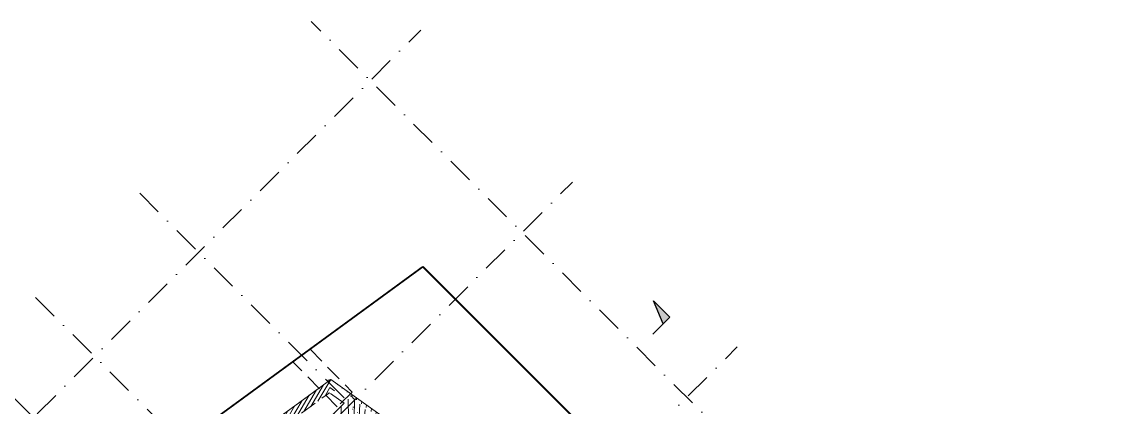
# Model space of a CAD drawing. Extents: x 660761725 to 1323371458, y 2734871439 to 5470067957.
# Drawn here: x 661489800 to 661520611, y 2735082401 to 2735093403 of the extents above; entities that cross this region are included whole.
import ezdxf

# ---------------------------------------------------------------- set-up
doc = ezdxf.new("R2010")
doc.units = 0
for name, pattern in [('AXES', [1.95, 1.2, -0.25, 0.25, -0.25]), ('CENTER2', [28.575000000000003, 19.05, -3.175, 3.175, -3.175]), ('Hidden', [714.375, 476.25, -238.125]), ('sbp_axis_short', [10, 5, -2.5, 0, -2.5])]:
    doc.linetypes.add(name, pattern=pattern)
doc.layers.add('A-DETL', color=5, linetype='Continuous', lineweight=9, true_color=0x0000ff)
for name, color, linetype, lineweight in [('A-FLOR-PATT', 7, 'Continuous', 15), ('A-ROOF', 7, 'Continuous', 15), ('A-WALL', 7, 'Continuous', 15), ('S-GRID', 7, 'Continuous', 9), ('S-MATCH LNE', 5, 'CENTER2', 40)]:
    doc.layers.add(name, color=color, linetype=linetype, lineweight=lineweight)
for name, color, linetype in [('S-AXIS', 20, 'AXES'), ('S-RDIMO', 8, 'Continuous'), ('S-SCEL-INDT', 222, 'Continuous')]:
    doc.layers.add(name, color=color, linetype=linetype)
pattern_1 = [(74.99999999999999, (0, 0), (-153.3407249233896, 41.08752341002518), [])]

# ---------------------------------------------------------------- blocks, each defined once
blk = doc.blocks.new('I am… All Range.')
at = {"layer": 'S-GRID', "color": 8, "linetype": 'sbp_axis_short', "lineweight": 13, "ltscale": 150}
for p, q in [((662699205.5044558, 2734567163.969937), (662676662.055647, 2734589707.418746)), ((662613679.1571203, 2734523360.248725), (662679782.7279356, 2734589463.81954)), ((662618010.1861551, 2734519029.21969), (662684113.7569702, 2734585132.790505)), ((662671765.3411871, 2734584810.704287), (662694307.7183684, 2734562268.327105)), ((662668795.4927062, 2734581840.855805), (662691337.8698875, 2734559298.478624)), ((662622712.44625, 2734514326.959595), (662688816.0170653, 2734580430.53041))]:
    blk.add_line(p, q, dxfattribs=at)
blk = doc.blocks.new('*U1141')
at = {"layer": 'S-SCEL-INDT'}
blk.add_line((-1.598034076772778e-05, -9.017526509425661), (-4.236298395894313e-05, 0), dxfattribs=at)
blk.add_lwpolyline([(-1.598034251388655e-05, -9.017526509426535), (-2.729673832266011e-05, -5.517526509764139), (8.74998401881464, -9.017498218424205), (-1.598034251388655e-05, -9.017526509426535)], dxfattribs=at)
blk.add_solid([(8.749984018815223, -9.017498218424496), (-1.598034076772778e-05, -9.017526509423043), (4.374978361036412, -7.267512364094754), (-2.729674239717861e-05, -5.517526509763265)], dxfattribs=at)
blk = doc.blocks.new('I am… Limitless.')
at = {"layer": 'S-SCEL-INDT', "xscale": 75.00000000000097, "yscale": 75.00000000000097, "zscale": 75.00000000000097, "rotation": 135.000370696447}
blk.add_blockref('*U1141', (662399198.5968269, 2734580797.873741), dxfattribs=at)
blk = doc.blocks.new('I am… Atomic.')
at = {"layer": 'A-FLOR-PATT', "transparency": 33554600}
h = blk.add_hatch(dxfattribs=at)
h.set_pattern_fill('ANSI31', color=8, scale=50, angle=30, style=0)
h.set_pattern_definition(pattern_1)
edge = h.paths.add_edge_path()
edge.add_line((662389967.6433319, 2734579123.010657), (662390007.8012236, 2734579503.468677))
edge.add_line((662342114.705975, 2734544592.546931), (662390007.8012234, 2734579503.468677))
edge.add_line((662363195.8073889, 2734559608.047176), (662389967.7690635, 2734579123.040917))
edge.add_line((662362417.6524743, 2734559040.823584), (662363719.8899552, 2734559990.06879))
edge.add_line((662346720.4841449, 2734547598.623516), (662362783.6519626, 2734559307.613063))
edge.add_line((662345821.5310795, 2734546943.346041), (662347578.010761, 2734548223.703842))
edge.add_line((662342292.6126368, 2734544370.997322), (662346307.4227723, 2734547297.529027))
edge.add_line((662325865.2845687, 2734528370.671522), (662342114.6925843, 2734544592.5523))
edge.add_line((662340490.7204528, 2734542572.157625), (662342149.9785906, 2734544228.604904))
edge.add_line((662339422.0417168, 2734541505.28928), (662341320.3495216, 2734543400.381265))
edge.add_line((662336597.6306283, 2734538685.662872), (662340136.8031961, 2734542218.839921))
edge.add_line((662332705.8949801, 2734534800.520002), (662336243.7133716, 2734538332.345168))
edge.add_line((662332253.0745114, 2734534348.466631), (662332782.9359009, 2734534877.430412))
edge.add_line((662326312.3910785, 2734528417.846987), (662332351.9776915, 2734534447.202265))
edge.add_line((662325865.2845687, 2734528370.671522), (662326312.3910785, 2734528417.846987))
h = blk.add_hatch(dxfattribs=at)
h.set_pattern_fill('ANSI31', color=8, scale=50, angle=30, style=0)
h.set_pattern_definition(pattern_1)
edge = h.paths.add_edge_path()
edge.add_line((662389967.6433319, 2734579123.010657), (662390007.8012236, 2734579503.468677))
edge.add_line((662390178.8400514, 2734578972.951882), (662393574.2351673, 2734576558.543434))
edge.add_line((662390389.9110394, 2734578822.862847), (662389967.7690635, 2734579123.040917))
edge.add_line((662401600.1085552, 2734571260.373601), (662390007.8012234, 2734579503.468677))
edge.add_line((662401045.2346829, 2734570742.112331), (662400996.5411683, 2734571280.666277))
edge.add_line((662400996.5411683, 2734571280.666277), (662391834.41239, 2734577795.702194))
edge.add_line((662401631.7932035, 2734570909.939), (662401600.1085552, 2734571260.373601))
edge.add_line((662398386.0115408, 2734568087.393885), (662401045.2346829, 2734570742.112331))
edge.add_line((662378065.801715, 2734545768.423274), (662383150.2610395, 2734551353.010825))
edge.add_line((662383150.2610395, 2734551353.010825), (662388234.7203641, 2734556937.598375))
edge.add_line((662388234.7203641, 2734556937.598375), (662393319.1796887, 2734562522.185926))
edge.add_line((662393319.1796887, 2734562522.185926), (662398403.6390133, 2734568106.773477))
edge.add_line((662377177.0145457, 2734544792.211362), (662378389.7704264, 2734546124.258873))
edge.add_line((662345219.5168241, 2734509691.243385), (662350637.7770958, 2734515642.46591))
edge.add_line((662350637.7770958, 2734515642.46591), (662356056.0373675, 2734521593.688435))
edge.add_line((662356056.0373675, 2734521593.688435), (662361474.2976393, 2734527544.91096))
edge.add_line((662361474.2976393, 2734527544.91096), (662366892.5579109, 2734533496.133485))
edge.add_line((662366892.5579109, 2734533496.133485), (662372310.8181826, 2734539447.35601))
edge.add_line((662372310.8181826, 2734539447.35601), (662377729.0784543, 2734545398.578536))
edge.add_line((662345267.5598451, 2734509156.384884), (662400082.3408674, 2734569362.972085))
edge.add_line((662401418.6805061, 2734570690.601139), (662400941.3227103, 2734570214.051982))
edge.add_line((662400082.3408674, 2734569362.972085), (662401631.7932035, 2734570909.939))
h = blk.add_hatch(dxfattribs=at)
h.set_pattern_fill('ANSI31', color=8, scale=50, angle=30, style=0)
h.set_pattern_definition(pattern_1)
h.paths.add_polyline_path([(662390598.7475477, 2734578465.579719), (662388715.9077953, 2734576585.929477), (662393033.5280749, 2734572268.306242), (662394916.3678274, 2734574147.956483)], flags=16)
h.paths.add_polyline_path([(662390839.3164489, 2734573896.731206), (662388432.7739979, 2734576303.275305), (662387325.0130155, 2734575197.390858), (662389731.5554665, 2734572790.846759)], flags=16)
h.paths.add_polyline_path([(662390368.5953544, 2734572861.041639), (662386723.2477131, 2734569221.869177), (662388351.2029004, 2734567593.912876), (662391996.5505418, 2734571233.085337)], flags=16)
edge = h.paths.add_edge_path()
edge.add_line((662387041.8903742, 2734575480.513693), (662390592.252198, 2734579033.96361))
edge.add_line((662390595.7468959, 2734579030.091289), (662391834.41239, 2734577795.702194))
edge.add_line((662387041.8903742, 2734575480.513693), (662386758.7565768, 2734575197.859521))
edge.add_line((662389448.4216691, 2734572508.192587), (662386758.7565768, 2734575197.859521))
edge.add_line((662388351.1917443, 2734567028.135869), (662386156.9912745, 2734569222.337841))
edge.add_line((662386156.9912745, 2734569222.337841), (662386440.1250719, 2734569504.992013))
edge.add_line((662386440.1250719, 2734569504.992013), (662389448.4216691, 2734572508.192587))
edge.add_line((662395199.4904686, 2734573864.833648), (662388634.3255417, 2734567310.790041))
edge.add_line((662388351.1917443, 2734567028.135869), (662388634.3255417, 2734567310.790041))
edge.add_line((662390580.9457026, 2734573073.032268), (662392208.9008899, 2734571445.075966))
edge.add_line((662392208.9008899, 2734571445.075966), (662392750.3942775, 2734571985.65207))
edge.add_line((662395199.4904686, 2734573864.833648), (662395482.624266, 2734574147.48782))
edge.add_line((662391834.41239, 2734577795.702194), (662395482.624266, 2734574147.48782))
edge.add_line((662392750.3942775, 2734571985.65207), (662391122.4390903, 2734573613.608371))
at = {"layer": 'A-DETL', "color": 8, "linetype": 'Hidden', "lineweight": 9}
for p, q in [((662363195.8073889, 2734559608.047176), (662389967.7690635, 2734579123.040917)), ((662389967.6433319, 2734579123.010657), (662389919.3195813, 2734579111.380624)), ((662390389.9110394, 2734578822.862847), (662389967.7690635, 2734579123.040917)), ((662390592.252198, 2734579033.96361), (662390561.8434571, 2734579023.801381)), ((662390592.252198, 2734579033.96361), (662390577.8165231, 2734579039.74738)), ((662390672.3216735, 2734578945.242155), (662390592.252198, 2734579033.96361)), ((662387041.8903742, 2734575480.513693), (662390389.9110394, 2734578822.862847)), ((662390345.7961742, 2734578808.120199), (662390389.9110394, 2734578822.862847))]:
    blk.add_line(p, q, dxfattribs=at)
blk.add_lwpolyline([(662389415.5158564, 2734580367.330157), (662390614.7641478, 2734579143.749458), (662390184.5302789, 2734578725.533085), (662388925.8892986, 2734580009.711539)], dxfattribs=at)
at = {"layer": 'A-ROOF', "color": 8, "lineweight": 13}
for p, q in [((662389680.6962347, 2734579264.969228), (662342118.9841868, 2734544586.677794)), ((662389966.2091329, 2734579493.458746), (662390007.6754917, 2734579503.438417)), ((662401600.1085552, 2734571260.373601), (662390007.8012234, 2734579503.468677))]:
    blk.add_line(p, q, dxfattribs=at)
at = {"layer": 'A-WALL', "color": 8, "lineweight": 13}
for p, q in [((662342114.705975, 2734544592.546931), (662390007.8012234, 2734579503.468677)), ((662390007.6754918, 2734579503.438417), (662389917.7598916, 2734579481.798512))]:
    blk.add_line(p, q, dxfattribs=at)
at = {"layer": 'S-MATCH LNE', "ltscale": 50, "const_width": 50}
for points in [[(662361713.0110677, 2734560133.682059), (662392634.5624754, 2734582718.491432)], [(662392634.5624754, 2734582718.491432), (662410357.5035155, 2734564995.550393)]]:
    blk.add_lwpolyline(points, dxfattribs=at)

msp = doc.modelspace()

# ---------------------------------------------------------------- linework, layer by layer
at = {"layer": 'S-RDIMO'}
msp.add_lwpolyline([(661494780.6948037, 2735077471.104439), (661494051.2432834, 2735078200.556002, -1), (661493839.1112553, 2735078412.688043), (661493657.1672857, 2735078594.632023, -1), (661493445.0352575, 2735078806.764063), (661486324.4588908, 2735085927.340847)], format="xyb", dxfattribs=at)

# ---------------------------------------------------------------- block references
at = {"layer": 'S-AXIS'}
for name, p in [('I am… All Range.', (-1178594.647812605, 503695.4297404289)), ('I am… Atomic.', (-891384.0282816887, 503695.4297404289)), ('I am… Limitless.', (-891384.0282816887, 503695.4297404289))]:
    msp.add_blockref(name, p, dxfattribs=at)

doc.saveas('drawing.dxf')
